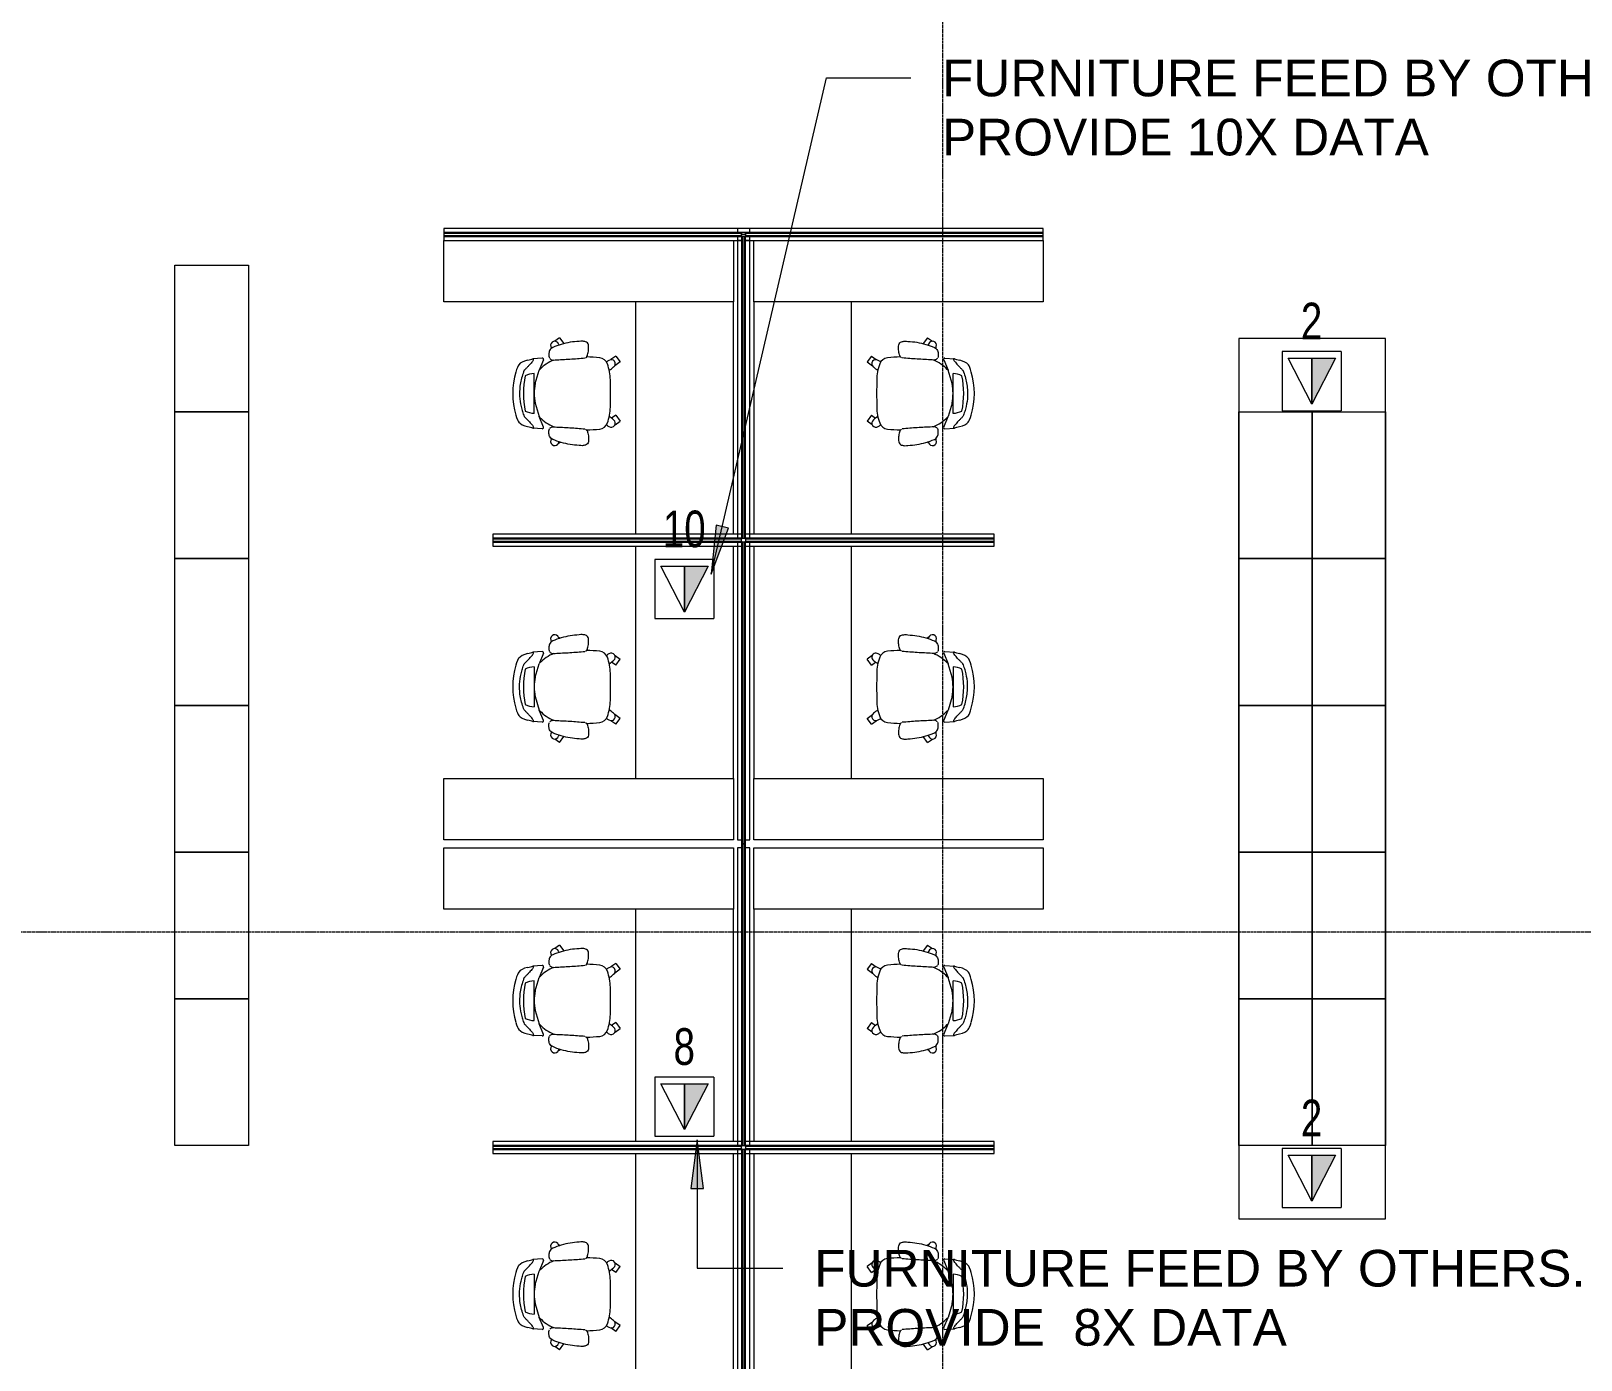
# Model space of a CAD drawing. Header units: inches. Extents: x -1205 to 1409, y -1117 to 895.
# Drawn here: x -568.6 to -188.3, y 169.6 to 495.6 of the extents above; entities that cross this region are included whole.
import ezdxf

# ---------------------------------------------------------------- set-up
doc = ezdxf.new("R2010")
doc.units = ezdxf.units.IN
doc.header["$MEASUREMENT"] = 0
doc.linetypes.add('Grid Line 1_4_', pattern=[0.4375, 0.25, -0.0625, 0.0625, -0.0625])
for name, color, linetype, lineweight in [('A-ANNO-NOTE', 131, 'Continuous', 9), ('G-ANNO-TEXT', 231, 'Continuous', 9), ('I-FURN', 30, 'Continuous', 9), ('Q-CASE', 31, 'Continuous', 9), ('S-GRID', 1, 'Continuous', 9)]:
    doc.layers.add(name, color=color, linetype=linetype, lineweight=lineweight)
doc.styles.add('Arial_1', font='arial.ttf', dxfattribs={"width": 0.75, "height": 9})
doc.styles.add('Arial_3', font='arial.ttf', dxfattribs={"height": 9})

# ---------------------------------------------------------------- blocks, each defined once
blk = doc.blocks.new('Workstation 3D - Workstation 3D-5467604-8TH FLOOR TELECOM PLAN')
at = {"layer": 'I-FURN', "color": 53}
for p, q in [((28.5, -12), (28.5, 59)), ((28.5, 59), (43.5, 59)), ((43.5, 59), (43.5, -12)), ((-30.5, 47), (-31.5, 47)), ((-31.5, 47), (-31.5, -14)), ((-30.25, 47), (-30.5, 47)), ((-30.5, 47), (-30.5, -14.25)), ((-29.75, 47), (-30.25, 47)), ((-30.25, 47), (-30.25, -14)), ((-29.75, -14), (-29.75, 47)), ((-29.5, 47), (-29.75, 47)), ((-29.5, -14), (-29.5, 47)), ((-28.5, 47), (-29.5, 47)), ((-28.5, -13), (-28.5, 47)), ((-2.65, 34.88), (-2.5, 37.23)), ((-2.26, 34.6), (0.31, 35.68)), ((3.6, 36.65), (0.31, 35.68)), ((1.11, 36.91), (10.89, 36.91)), ((8.4, 36.65), (11.69, 35.68)), ((14.21, 34.62), (11.69, 35.68)), ((14.65, 34.88), (14.5, 37.23)), ((-6.23, 30.93), (-5.94, 30.52)), ((19.66, 30.65), (18.21, 29.6)), ((19.66, 30.65), (18.8, 31.83)), ((-1.69, 17.04), (-0.79, 15.8)), ((0.66, 16.86), (-0.79, 15.8)), ((0.66, 16.86), (-0.08, 17.88)), ((13.72, 15.8), (12.77, 17.11)), ((15.17, 16.85), (13.72, 15.8)), ((15.17, 16.85), (14.29, 18.07)), ((28.5, 12), (-28.5, 12)), ((-31.5, -15), (-31.5, -16)), ((-30.5, -14.75), (-30.5, -15)), ((-30.5, -15), (-30.25, -15)), ((-30.25, -14), (-29.75, -14)), ((-29.75, -15), (45, -15)), ((45, -14), (-29.5, -14)), ((-29.5, -14.25), (-29.5, -14.75)), ((44.5, -14.25), (-29.5, -14.25)), ((-29.5, -14.75), (44.5, -14.75)), ((-28.5, -12), (28.5, -12)), ((43.5, -13), (-28.5, -13)), ((43.5, -12), (28.5, -12)), ((43.5, -14), (43.5, -13)), ((43.5, -16), (43.5, -15)), ((44.5, -14.75), (44.5, -14.25)), ((45, -14.25), (45, -14)), ((45, -15), (45, -14.75)), ((-31.5, -16), (-30.5, -16)), ((-29.5, -16), (43.5, -16))]:
    blk.add_line(p, q, dxfattribs=at)
for centre, radius, start, end in [((6.54, 36.68), 5.43, 153.919, 177.5258), ((5.99, 18.6), 20.92, 77.9805, 101.9468), ((5.46, 36.68), 5.43, 2.4742, 26.0163), ((-2.35, 34.88), 0.299, 180, 297.7893), ((6.8, 28.48), 9.67, 133.6094, 158.2559), ((2.53, 33.61), 3.04, 136.9863, 142.0953), ((6, 25.07), 11.82, 78.2823, 101.7177), ((9.47, 33.61), 3.04, 37.9047, 43.0137), ((5.2, 28.48), 9.67, 21.7801, 46.3906), ((14.35, 34.88), 0.299, 242.2107, 0), ((-5.8, 31.84), 1, 72.0046, 251.9831), ((-0.13, 45.84), 16.11, 248.1926, 249.1641), ((-9.44, 17.17), 16.11, 74.2063, 75.8105), ((21.44, 17.17), 16.11, 104.1895, 105.8082), ((17.8, 31.84), 1, 287.9954, 107.9954), ((12.13, 45.84), 16.11, 290.8253, 291.8014), ((41.47, 25.44), 44.45, 181.8257, 185.9993), ((-29.47, 25.44), 44.45, 354.0007, 358.1762), ((-0.48, 21.04), 2.27, 185.9993, 250.0007), ((11.53, 9.97), 16.11, 145.3177, 147.8075), ((12.48, 21.04), 2.27, 289.9993, 354.0007), ((0.47, 9.97), 16.11, 32.1925, 34.6823), ((-1.29, 17.96), 1, 144.0015, 324.0015), ((2.88, 30.25), 12.08, 250.0007, 268.9016), ((-12.86, 27.69), 16.11, 320.1956, 324.991), ((6, 193.18), 175.03, 268.9016, 271.0984), ((9.12, 30.25), 12.08, 271.0984, 289.9993), ((24.86, 27.69), 16.11, 215.009, 219.8044), ((13.29, 17.96), 1, 215.9985, 35.9985)]:
    blk.add_arc(centre, radius, start, end, dxfattribs=at)
for centre, major_axis, ratio, start_param, end_param in [((6, 26.48), (-17.15, 0), 0.912367, 4.40136, 5.026573), ((0.86, 53.4), (3.51, 16.55), 0.017492, 3.360979, 3.598151), ((8.73, 16.87), (-9.2, 24.13), 0.265011, 0.099323, 0.367123), ((1.08, 41.17), (2.19, 0.61), 0.13132, 1.709994, 2.907856), ((10.92, 41.18), (-2.19, 0.62), 0.126478, 3.441097, 4.597438), ((3.93, 16.63), (8.52, 24.38), 0.258653, 5.910526, 6.182415), ((10.89, 53.34), (-3.75, 16.5), 0.012487, 2.68195, 2.921986), ((2.77, 43.08), (5.26, 6.07), 0.093478, 2.942412, 3.337732), ((9.13, 43), (-5.36, 5.98), 0.09349, 2.943874, 3.3392)]:
    blk.add_ellipse(centre, major_axis=major_axis, ratio=ratio, start_param=start_param, end_param=end_param, dxfattribs=at)
for points, knots in [([(0.33, 39.32), (0.14, 39.12), (-0.24, 38.75), (-0.93, 38.07), (-1.52, 37.54), (-2, 37.18), (-2.19, 37.07), (-2.28, 37.03)], [-1, -1, -1, -1, -0.833333, -0.666667, -0.333333, -0.166667, 0, 0, 0, 0]), ([(11.67, 39.32), (11.17, 39.52), (10.16, 39.87), (8.59, 40.26), (6.98, 40.46), (5.02, 40.49), (3.19, 40.23), (1.53, 39.77), (0.73, 39.48), (0.33, 39.32)], [-1, -1, -1, -1, -0.861111, -0.722222, -0.583333, -0.444444, -0.222222, -0.111111, 0, 0, 0, 0]), ([(14.28, 37.03), (14.19, 37.07), (14, 37.18), (13.52, 37.54), (12.93, 38.07), (12.24, 38.75), (11.86, 39.12), (11.67, 39.32)], [-1, -1, -1, -1, -0.833333, -0.666667, -0.333333, -0.166667, 0, 0, 0, 0]), ([(-6.76, 25.84), (-6.73, 26.58), (-6.58, 28.06), (-6.08, 30.23), (-5.57, 31.64), (-5.27, 32.32)], [3.1822403, 3.1822403, 3.1822403, 3.1822403, 3.3042578, 3.427853, 3.5514483, 3.5514483, 3.5514483, 3.5514483]), ([(-2.23, 31.75), (-2.28, 30.53), (-2.41, 28.09), (-2.59, 25.64), (-2.69, 24.41)], [0.04328253, 0.04328253, 0.04328253, 0.04328253, 0.06236378, 0.08167587, 0.08167587, 0.08167587, 0.08167587]), ([(-2.59, 33.07), (-2.41, 32.9), (-2.16, 32.47), (-2.17, 31.97), (-2.23, 31.75)], [-0.815548, -0.815548, -0.815548, -0.815548, -0.244346, 0.287587, 0.287587, 0.287587, 0.287587]), ([(14.59, 33.07), (14.41, 32.9), (14.16, 32.47), (14.17, 31.97), (14.23, 31.75)], [-0.815548, -0.815548, -0.815548, -0.815548, -0.244346, 0.287587, 0.287587, 0.287587, 0.287587]), ([(14.23, 31.75), (14.28, 30.53), (14.41, 28.09), (14.59, 25.64), (14.69, 24.41)], [0.04328253, 0.04328253, 0.04328253, 0.04328253, 0.06236378, 0.08167587, 0.08167587, 0.08167587, 0.08167587]), ([(18.76, 25.84), (18.73, 26.58), (18.58, 28.06), (18.08, 30.23), (17.57, 31.64), (17.27, 32.32)], [3.1822403, 3.1822403, 3.1822403, 3.1822403, 3.3042578, 3.427853, 3.5514483, 3.5514483, 3.5514483, 3.5514483]), ([(-6.68, 24.26), (-6.76, 24.52), (-6.86, 25.05), (-6.81, 25.59), (-6.76, 25.84)], [2.8426875, 2.8426875, 2.8426875, 2.8426875, 3.098779, 3.34545, 3.34545, 3.34545, 3.34545]), ([(18.68, 24.26), (18.76, 24.52), (18.86, 25.05), (18.81, 25.59), (18.76, 25.84)], [2.8426875, 2.8426875, 2.8426875, 2.8426875, 3.098779, 3.34545, 3.34545, 3.34545, 3.34545])]:
    blk.add_open_spline(points, degree=3, knots=knots, dxfattribs=at)
for points in [[(-5.27, 32.32), (-5.2, 32.49), (-4.99, 32.8), (-4.68, 33.01), (-4.51, 33.08)], [(-4.51, 33.08), (-4.23, 33.2), (-3.62, 33.34), (-3, 33.25), (-2.71, 33.14)], [(16.51, 33.08), (16.23, 33.2), (15.62, 33.34), (15, 33.25), (14.71, 33.14)], [(17.27, 32.32), (17.2, 32.49), (16.99, 32.8), (16.68, 33.01), (16.51, 33.08)], [(-5.88, 23.58), (-6.06, 23.61), (-6.42, 23.76), (-6.63, 24.09), (-6.68, 24.26)], [(-3.48, 23.75), (-3.87, 23.64), (-4.67, 23.5), (-5.48, 23.53), (-5.88, 23.58)], [(-2.76, 24.24), (-2.85, 24.12), (-3.07, 23.92), (-3.34, 23.79), (-3.48, 23.75)], [(14.76, 24.24), (14.85, 24.12), (15.07, 23.92), (15.34, 23.79), (15.48, 23.75)], [(15.48, 23.75), (15.87, 23.64), (16.67, 23.5), (17.48, 23.53), (17.88, 23.58)], [(17.88, 23.58), (18.06, 23.61), (18.42, 23.76), (18.63, 24.09), (18.68, 24.26)]]:
    blk.add_open_spline(points, degree=3, dxfattribs=at)
blk = doc.blocks.new('Workstation 3D - Workstation 3D-5467613-8TH FLOOR TELECOM PLAN')
at = {"layer": 'I-FURN', "color": 53}
for p, q in [((-31.5, 16), (-31.5, 15)), ((-30.5, 16), (-31.5, 16)), ((43.5, 16), (-29.5, 16)), ((43.5, 15), (43.5, 16)), ((44.5, 16), (43.5, 16)), ((43.5, 16), (43.5, 15)), ((46.5, 16), (45.5, 16)), ((46.5, -59), (46.5, 16)), ((-31.5, 14), (-31.5, -47)), ((-30.5, 15), (-30.5, 14.75)), ((-30.25, 15), (-30.5, 15)), ((-30.5, 14.25), (-30.5, -47)), ((-30.25, 14), (-30.25, -47)), ((-29.75, 14), (-30.25, 14)), ((44.75, 15), (-29.75, 15)), ((-29.75, -47), (-29.75, 14)), ((44.5, 14.75), (-29.5, 14.75)), ((-29.5, 14.75), (-29.5, 14.25)), ((-29.5, 14.25), (44.5, 14.25)), ((-29.5, -47), (-29.5, 14)), ((-29.5, 14), (44.75, 14)), ((-28.5, -47), (-28.5, 13)), ((-28.5, 13), (43.5, 13)), ((28.5, 12), (-28.5, 12)), ((28.5, -59), (28.5, 12)), ((28.5, 12), (43.5, 12)), ((43.5, 13), (43.5, 14)), ((43.5, 14), (43.5, -59)), ((43.5, 12), (43.5, -59)), ((44.5, 15), (44.5, 14.75)), ((44.75, 15), (44.5, 15)), ((44.5, 14.25), (44.5, 14.75)), ((44.5, 14.25), (44.5, -59)), ((45.25, 14), (44.75, 14)), ((44.75, 14), (44.75, -59)), ((45, 14), (45, 15)), ((45.5, 15), (45.25, 15)), ((45.25, -59), (45.25, 14)), ((45.5, -59), (45.5, 15)), ((-28.5, -12), (28.5, -12)), ((-1.69, -17.04), (-0.79, -15.8)), ((0.66, -16.86), (-0.79, -15.8)), ((0.66, -16.86), (-0.08, -17.88)), ((13.72, -15.8), (12.77, -17.11)), ((15.17, -16.85), (13.72, -15.8)), ((15.17, -16.85), (14.29, -18.07)), ((19.66, -30.65), (18.21, -29.6)), ((-6.23, -30.93), (-5.94, -30.52)), ((19.66, -30.65), (18.8, -31.83)), ((-2.65, -34.88), (-2.5, -37.23)), ((-2.26, -34.6), (0.31, -35.68)), ((3.6, -36.65), (0.31, -35.68)), ((1.11, -36.91), (10.89, -36.91)), ((8.4, -36.65), (11.69, -35.68)), ((14.21, -34.62), (11.69, -35.68)), ((14.65, -34.88), (14.5, -37.23)), ((-31.5, -47), (-30.5, -47)), ((-30.5, -47), (-30.25, -47)), ((-30.25, -47), (-29.75, -47)), ((-29.75, -47), (-29.5, -47)), ((-29.5, -47), (-28.5, -47)), ((43.5, -59), (28.5, -59)), ((43.5, -59), (44.5, -59)), ((44.5, -59), (44.75, -59)), ((44.75, -59), (45.25, -59)), ((45.25, -59), (45.5, -59)), ((45.5, -59), (46.5, -59))]:
    blk.add_line(p, q, dxfattribs=at)
for centre, radius, start, end in [((-0.48, -21.04), 2.27, 109.9993, 174.0007), ((-1.29, -17.96), 1, 35.9985, 215.9985), ((11.53, -9.97), 16.11, 212.1925, 214.6823), ((2.88, -30.25), 12.08, 91.0984, 109.9993), ((-12.86, -27.69), 16.11, 35.009, 39.8044), ((6, -193.18), 175.03, 88.9016, 91.0984), ((9.12, -30.25), 12.08, 70.0007, 88.9016), ((24.86, -27.69), 16.11, 140.1956, 144.991), ((13.29, -17.96), 1, 324.0015, 144.0015), ((12.48, -21.04), 2.27, 5.9993, 70.0007), ((0.47, -9.97), 16.11, 325.3177, 327.8075), ((41.47, -25.44), 44.45, 174.0007, 178.1743), ((-29.47, -25.44), 44.45, 1.8238, 5.9993), ((-5.8, -31.84), 1, 108.0169, 287.9954), ((-0.13, -45.84), 16.11, 110.8359, 111.8074), ((-9.44, -17.17), 16.11, 284.1895, 285.7937), ((6.8, -28.48), 9.67, 201.7441, 226.3906), ((5.2, -28.48), 9.67, 313.6094, 338.2199), ((21.44, -17.17), 16.11, 254.1918, 255.8105), ((17.8, -31.84), 1, 252.0046, 72.0046), ((12.13, -45.84), 16.11, 68.1986, 69.1747), ((-2.35, -34.88), 0.299, 62.2107, 180), ((2.53, -33.61), 3.04, 217.9047, 223.0137), ((6.54, -36.68), 5.43, 182.4742, 206.081), ((6, -25.07), 11.82, 258.2823, 281.7177), ((5.46, -36.68), 5.43, 333.9837, 357.5258), ((9.47, -33.61), 3.04, 316.9863, 322.0953), ((14.35, -34.88), 0.299, 360, 117.7893), ((5.99, -18.6), 20.92, 258.0532, 282.0195)]:
    blk.add_arc(centre, radius, start, end, dxfattribs=at)
for centre, major_axis, ratio, start_param, end_param in [((2.77, -43.08), (-5.26, 6.07), 0.093478, 6.087046, 6.482366), ((0.86, -53.4), (-3.51, 16.55), 0.017492, 5.826627, 6.063799), ((10.89, -53.34), (3.75, 16.5), 0.012487, 0.219606, 0.459643), ((9.13, -43), (5.36, 5.98), 0.09349, 6.085578, 6.480904), ((8.73, -16.87), (9.2, 24.13), 0.265011, 2.77447, 3.04227), ((1.08, -41.17), (-2.19, 0.61), 0.13132, 0.233737, 1.431598), ((6, -26.48), (17.15, 0), 0.912367, 4.398205, 5.023418), ((10.92, -41.18), (2.19, 0.62), 0.126478, 4.827339, 5.983681), ((3.93, -16.63), (-8.52, 24.38), 0.258653, 3.242363, 3.514252)]:
    blk.add_ellipse(centre, major_axis=major_axis, ratio=ratio, start_param=start_param, end_param=end_param, dxfattribs=at)
for points, knots in [([(-6.68, -24.26), (-6.76, -24.52), (-6.86, -25.05), (-6.81, -25.59), (-6.76, -25.84)], [2.8426875, 2.8426875, 2.8426875, 2.8426875, 3.098779, 3.34545, 3.34545, 3.34545, 3.34545]), ([(-6.76, -25.84), (-6.73, -26.58), (-6.58, -28.06), (-6.08, -30.23), (-5.57, -31.64), (-5.27, -32.32)], [3.1822403, 3.1822403, 3.1822403, 3.1822403, 3.3042578, 3.427853, 3.5514483, 3.5514483, 3.5514483, 3.5514483]), ([(-2.23, -31.75), (-2.28, -30.53), (-2.41, -28.09), (-2.59, -25.64), (-2.69, -24.41)], [0.04328253, 0.04328253, 0.04328253, 0.04328253, 0.06236378, 0.08167587, 0.08167587, 0.08167587, 0.08167587]), ([(14.23, -31.75), (14.28, -30.53), (14.41, -28.09), (14.59, -25.64), (14.69, -24.41)], [0.04328253, 0.04328253, 0.04328253, 0.04328253, 0.06236378, 0.08167587, 0.08167587, 0.08167587, 0.08167587]), ([(18.76, -25.84), (18.73, -26.58), (18.58, -28.06), (18.08, -30.23), (17.57, -31.64), (17.27, -32.32)], [3.1822403, 3.1822403, 3.1822403, 3.1822403, 3.3042578, 3.427853, 3.5514483, 3.5514483, 3.5514483, 3.5514483]), ([(18.68, -24.26), (18.76, -24.52), (18.86, -25.05), (18.81, -25.59), (18.76, -25.84)], [2.8426875, 2.8426875, 2.8426875, 2.8426875, 3.098779, 3.34545, 3.34545, 3.34545, 3.34545]), ([(-2.59, -33.07), (-2.41, -32.9), (-2.16, -32.47), (-2.17, -31.97), (-2.23, -31.75)], [-0.815548, -0.815548, -0.815548, -0.815548, -0.244346, 0.287587, 0.287587, 0.287587, 0.287587]), ([(14.59, -33.07), (14.41, -32.9), (14.16, -32.47), (14.17, -31.97), (14.23, -31.75)], [-0.815548, -0.815548, -0.815548, -0.815548, -0.244346, 0.287587, 0.287587, 0.287587, 0.287587]), ([(0.33, -39.32), (0.14, -39.12), (-0.24, -38.75), (-0.93, -38.07), (-1.52, -37.54), (-2, -37.18), (-2.19, -37.07), (-2.28, -37.03)], [-1, -1, -1, -1, -0.833333, -0.666667, -0.333333, -0.166667, 0, 0, 0, 0]), ([(14.28, -37.03), (14.19, -37.07), (14, -37.18), (13.52, -37.54), (12.93, -38.07), (12.24, -38.75), (11.86, -39.12), (11.67, -39.32)], [-1, -1, -1, -1, -0.833333, -0.666667, -0.333333, -0.166667, 0, 0, 0, 0]), ([(11.67, -39.32), (11.17, -39.52), (10.16, -39.87), (8.59, -40.26), (6.98, -40.46), (5.02, -40.49), (3.19, -40.23), (1.53, -39.77), (0.73, -39.48), (0.33, -39.32)], [-1, -1, -1, -1, -0.861111, -0.722222, -0.583333, -0.444444, -0.222222, -0.111111, 0, 0, 0, 0])]:
    blk.add_open_spline(points, degree=3, knots=knots, dxfattribs=at)
for points in [[(-5.88, -23.58), (-6.06, -23.61), (-6.42, -23.76), (-6.63, -24.09), (-6.68, -24.26)], [(-3.48, -23.75), (-3.87, -23.64), (-4.67, -23.5), (-5.48, -23.53), (-5.88, -23.58)], [(-2.76, -24.24), (-2.85, -24.12), (-3.07, -23.92), (-3.34, -23.79), (-3.48, -23.75)], [(14.76, -24.24), (14.85, -24.12), (15.07, -23.92), (15.34, -23.79), (15.48, -23.75)], [(15.48, -23.75), (15.87, -23.64), (16.67, -23.5), (17.48, -23.53), (17.88, -23.58)], [(17.88, -23.58), (18.06, -23.61), (18.42, -23.76), (18.63, -24.09), (18.68, -24.26)], [(-5.27, -32.32), (-5.2, -32.49), (-4.99, -32.8), (-4.68, -33.01), (-4.51, -33.08)], [(-4.51, -33.08), (-4.23, -33.2), (-3.62, -33.34), (-3, -33.25), (-2.71, -33.14)], [(16.51, -33.08), (16.23, -33.2), (15.62, -33.34), (15, -33.25), (14.71, -33.14)], [(17.27, -32.32), (17.2, -32.49), (16.99, -32.8), (16.68, -33.01), (16.51, -33.08)]]:
    blk.add_open_spline(points, degree=3, dxfattribs=at)
blk = doc.blocks.new('Workstation 3D - Workstation 3D-5467602-8TH FLOOR TELECOM PLAN')
at = {"layer": 'I-FURN', "color": 53}
for p, q in [((-31.5, 16), (-31.5, 15)), ((-30.5, 16), (-31.5, 16)), ((43.5, 16), (-29.5, 16)), ((43.5, 15), (43.5, 16)), ((-31.5, 14), (-31.5, -47)), ((-30.5, 15), (-30.5, 14.75)), ((-30.25, 15), (-30.5, 15)), ((-30.5, 14.25), (-30.5, -47)), ((-30.25, 14), (-30.25, -47)), ((-29.75, 14), (-30.25, 14)), ((45, 15), (-29.75, 15)), ((-29.75, -47), (-29.75, 14)), ((44.5, 14.75), (-29.5, 14.75)), ((-29.5, 14.75), (-29.5, 14.25)), ((-29.5, 14.25), (44.5, 14.25)), ((-29.5, -47), (-29.5, 14)), ((-29.5, 14), (45, 14)), ((-28.5, -47), (-28.5, 13)), ((-28.5, 13), (43.5, 13)), ((28.5, 12), (-28.5, 12)), ((28.5, -59), (28.5, 12)), ((28.5, 12), (43.5, 12)), ((43.5, 13), (43.5, 14)), ((43.5, 12), (43.5, -59)), ((44.5, 14.25), (44.5, 14.75)), ((45, 14.75), (45, 15)), ((45, 14), (45, 14.25)), ((-28.5, -12), (28.5, -12)), ((-1.69, -17.04), (-0.79, -15.8)), ((0.66, -16.86), (-0.79, -15.8)), ((0.66, -16.86), (-0.08, -17.88)), ((13.72, -15.8), (12.77, -17.11)), ((15.17, -16.85), (13.72, -15.8)), ((15.17, -16.85), (14.29, -18.07)), ((19.66, -30.65), (18.21, -29.6)), ((-6.23, -30.93), (-5.94, -30.52)), ((19.66, -30.65), (18.8, -31.83)), ((-2.65, -34.88), (-2.5, -37.23)), ((-2.26, -34.6), (0.31, -35.68)), ((3.6, -36.65), (0.31, -35.68)), ((1.11, -36.91), (10.89, -36.91)), ((8.4, -36.65), (11.69, -35.68)), ((14.21, -34.62), (11.69, -35.68)), ((14.65, -34.88), (14.5, -37.23)), ((-31.5, -47), (-30.5, -47)), ((-30.5, -47), (-30.25, -47)), ((-30.25, -47), (-29.75, -47)), ((-29.75, -47), (-29.5, -47)), ((-29.5, -47), (-28.5, -47)), ((43.5, -59), (28.5, -59))]:
    blk.add_line(p, q, dxfattribs=at)
for centre, radius, start, end in [((-0.48, -21.04), 2.27, 109.9993, 174.0007), ((-1.29, -17.96), 1, 35.9985, 215.9985), ((11.53, -9.97), 16.11, 212.1925, 214.6823), ((2.88, -30.25), 12.08, 91.0984, 109.9993), ((-12.86, -27.69), 16.11, 35.009, 39.8044), ((6, -193.18), 175.03, 88.9016, 91.0984), ((9.12, -30.25), 12.08, 70.0007, 88.9016), ((24.86, -27.69), 16.11, 140.1956, 144.991), ((13.29, -17.96), 1, 324.0015, 144.0015), ((12.48, -21.04), 2.27, 5.9993, 70.0007), ((0.47, -9.97), 16.11, 325.3177, 327.8075), ((41.47, -25.44), 44.45, 174.0007, 178.1743), ((-29.47, -25.44), 44.45, 1.8238, 5.9993), ((-5.8, -31.84), 1, 108.0169, 287.9954), ((-0.13, -45.84), 16.11, 110.8359, 111.8074), ((-9.44, -17.17), 16.11, 284.1895, 285.7937), ((6.8, -28.48), 9.67, 201.7441, 226.3906), ((5.2, -28.48), 9.67, 313.6094, 338.2199), ((21.44, -17.17), 16.11, 254.1918, 255.8105), ((17.8, -31.84), 1, 252.0046, 72.0046), ((12.13, -45.84), 16.11, 68.1986, 69.1747), ((-2.35, -34.88), 0.299, 62.2107, 180), ((2.53, -33.61), 3.04, 217.9047, 223.0137), ((6.54, -36.68), 5.43, 182.4742, 206.081), ((6, -25.07), 11.82, 258.2823, 281.7177), ((5.46, -36.68), 5.43, 333.9837, 357.5258), ((9.47, -33.61), 3.04, 316.9863, 322.0953), ((14.35, -34.88), 0.299, 360, 117.7893), ((5.99, -18.6), 20.92, 258.0532, 282.0195)]:
    blk.add_arc(centre, radius, start, end, dxfattribs=at)
for centre, major_axis, ratio, start_param, end_param in [((2.77, -43.08), (-5.26, 6.07), 0.093478, 6.087046, 6.482366), ((0.86, -53.4), (-3.51, 16.55), 0.017492, 5.826627, 6.063799), ((10.89, -53.34), (3.75, 16.5), 0.012487, 0.219606, 0.459643), ((9.13, -43), (5.36, 5.98), 0.09349, 6.085578, 6.480904), ((8.73, -16.87), (9.2, 24.13), 0.265011, 2.77447, 3.04227), ((1.08, -41.17), (-2.19, 0.61), 0.13132, 0.233737, 1.431598), ((6, -26.48), (17.15, 0), 0.912367, 4.398205, 5.023418), ((10.92, -41.18), (2.19, 0.62), 0.126478, 4.827339, 5.983681), ((3.93, -16.63), (-8.52, 24.38), 0.258653, 3.242363, 3.514252)]:
    blk.add_ellipse(centre, major_axis=major_axis, ratio=ratio, start_param=start_param, end_param=end_param, dxfattribs=at)
for points, knots in [([(-6.68, -24.26), (-6.76, -24.52), (-6.86, -25.05), (-6.81, -25.59), (-6.76, -25.84)], [2.8426875, 2.8426875, 2.8426875, 2.8426875, 3.098779, 3.34545, 3.34545, 3.34545, 3.34545]), ([(-6.76, -25.84), (-6.73, -26.58), (-6.58, -28.06), (-6.08, -30.23), (-5.57, -31.64), (-5.27, -32.32)], [3.1822403, 3.1822403, 3.1822403, 3.1822403, 3.3042578, 3.427853, 3.5514483, 3.5514483, 3.5514483, 3.5514483]), ([(-2.23, -31.75), (-2.28, -30.53), (-2.41, -28.09), (-2.59, -25.64), (-2.69, -24.41)], [0.04328253, 0.04328253, 0.04328253, 0.04328253, 0.06236378, 0.08167587, 0.08167587, 0.08167587, 0.08167587]), ([(14.23, -31.75), (14.28, -30.53), (14.41, -28.09), (14.59, -25.64), (14.69, -24.41)], [0.04328253, 0.04328253, 0.04328253, 0.04328253, 0.06236378, 0.08167587, 0.08167587, 0.08167587, 0.08167587]), ([(18.76, -25.84), (18.73, -26.58), (18.58, -28.06), (18.08, -30.23), (17.57, -31.64), (17.27, -32.32)], [3.1822403, 3.1822403, 3.1822403, 3.1822403, 3.3042578, 3.427853, 3.5514483, 3.5514483, 3.5514483, 3.5514483]), ([(18.68, -24.26), (18.76, -24.52), (18.86, -25.05), (18.81, -25.59), (18.76, -25.84)], [2.8426875, 2.8426875, 2.8426875, 2.8426875, 3.098779, 3.34545, 3.34545, 3.34545, 3.34545]), ([(-2.59, -33.07), (-2.41, -32.9), (-2.16, -32.47), (-2.17, -31.97), (-2.23, -31.75)], [-0.815548, -0.815548, -0.815548, -0.815548, -0.244346, 0.287587, 0.287587, 0.287587, 0.287587]), ([(14.59, -33.07), (14.41, -32.9), (14.16, -32.47), (14.17, -31.97), (14.23, -31.75)], [-0.815548, -0.815548, -0.815548, -0.815548, -0.244346, 0.287587, 0.287587, 0.287587, 0.287587]), ([(0.33, -39.32), (0.14, -39.12), (-0.24, -38.75), (-0.93, -38.07), (-1.52, -37.54), (-2, -37.18), (-2.19, -37.07), (-2.28, -37.03)], [-1, -1, -1, -1, -0.833333, -0.666667, -0.333333, -0.166667, 0, 0, 0, 0]), ([(14.28, -37.03), (14.19, -37.07), (14, -37.18), (13.52, -37.54), (12.93, -38.07), (12.24, -38.75), (11.86, -39.12), (11.67, -39.32)], [-1, -1, -1, -1, -0.833333, -0.666667, -0.333333, -0.166667, 0, 0, 0, 0]), ([(11.67, -39.32), (11.17, -39.52), (10.16, -39.87), (8.59, -40.26), (6.98, -40.46), (5.02, -40.49), (3.19, -40.23), (1.53, -39.77), (0.73, -39.48), (0.33, -39.32)], [-1, -1, -1, -1, -0.861111, -0.722222, -0.583333, -0.444444, -0.222222, -0.111111, 0, 0, 0, 0])]:
    blk.add_open_spline(points, degree=3, knots=knots, dxfattribs=at)
for points in [[(-5.88, -23.58), (-6.06, -23.61), (-6.42, -23.76), (-6.63, -24.09), (-6.68, -24.26)], [(-3.48, -23.75), (-3.87, -23.64), (-4.67, -23.5), (-5.48, -23.53), (-5.88, -23.58)], [(-2.76, -24.24), (-2.85, -24.12), (-3.07, -23.92), (-3.34, -23.79), (-3.48, -23.75)], [(14.76, -24.24), (14.85, -24.12), (15.07, -23.92), (15.34, -23.79), (15.48, -23.75)], [(15.48, -23.75), (15.87, -23.64), (16.67, -23.5), (17.48, -23.53), (17.88, -23.58)], [(17.88, -23.58), (18.06, -23.61), (18.42, -23.76), (18.63, -24.09), (18.68, -24.26)], [(-5.27, -32.32), (-5.2, -32.49), (-4.99, -32.8), (-4.68, -33.01), (-4.51, -33.08)], [(-4.51, -33.08), (-4.23, -33.2), (-3.62, -33.34), (-3, -33.25), (-2.71, -33.14)], [(16.51, -33.08), (16.23, -33.2), (15.62, -33.34), (15, -33.25), (14.71, -33.14)], [(17.27, -32.32), (17.2, -32.49), (16.99, -32.8), (16.68, -33.01), (16.51, -33.08)]]:
    blk.add_open_spline(points, degree=3, dxfattribs=at)
blk = doc.blocks.new('Bookshelf - 36_W x 36_H x 18_D-4197202-8TH FLOOR TELECOM PLAN')
at = {"layer": 'I-FURN', "color": 53}
for p, q in [((-18, -36), (-18, 0)), ((-18, 0), (0, 0)), ((0, 0), (0, -36)), ((0, -36), (-18, -36))]:
    blk.add_line(p, q, dxfattribs=at)
blk = doc.blocks.new('Bookshelf - 36_W x 36_H x 18_D-4182768-8TH FLOOR TELECOM PLAN')
at = {"layer": 'I-FURN', "color": 53}
for p, q in [((-18, 0), (-18, 36)), ((-18, 36), (0, 36)), ((0, 36), (0, 0)), ((0, 0), (-18, 0))]:
    blk.add_line(p, q, dxfattribs=at)
blk = doc.blocks.new('Counter Top wo Backsplash - 36_ Depth w 37_5_ H-4914704-8TH FLOOR TELECOM PLAN')
at = {"layer": 'Q-CASE'}
for p, q in [((168.74, 0), (-47.26, 0)), ((-47.26, 0), (-47.26, -36)), ((168.74, -36), (168.74, 0)), ((-47.26, -36), (168.74, -36))]:
    blk.add_line(p, q, dxfattribs=at)
blk = doc.blocks.new('Workstation 3D - Workstation 3D-5467612-8TH FLOOR TELECOM PLAN')
at = {"layer": 'I-FURN', "color": 53}
for p, q in [((28.5, -12), (28.5, 59)), ((28.5, 59), (43.5, 59)), ((44.5, 59), (43.5, 59)), ((43.5, 59), (43.5, -14)), ((43.5, 59), (43.5, -12)), ((44.75, 59), (44.5, 59)), ((44.5, 59), (44.5, -14.25)), ((45.25, 59), (44.75, 59)), ((44.75, 59), (44.75, -14)), ((45.25, -14), (45.25, 59)), ((45.5, 59), (45.25, 59)), ((45.5, -15), (45.5, 59)), ((46.5, 59), (45.5, 59)), ((46.5, -16), (46.5, 59)), ((-30.5, 47), (-31.5, 47)), ((-31.5, 47), (-31.5, -14)), ((-30.25, 47), (-30.5, 47)), ((-30.5, 47), (-30.5, -14.25)), ((-29.75, 47), (-30.25, 47)), ((-30.25, 47), (-30.25, -14)), ((-29.75, -14), (-29.75, 47)), ((-29.5, 47), (-29.75, 47)), ((-29.5, -14), (-29.5, 47)), ((-28.5, 47), (-29.5, 47)), ((-28.5, -13), (-28.5, 47)), ((-2.65, 34.88), (-2.5, 37.23)), ((-2.26, 34.6), (0.31, 35.68)), ((3.6, 36.65), (0.31, 35.68)), ((1.11, 36.91), (10.89, 36.91)), ((8.4, 36.65), (11.69, 35.68)), ((14.21, 34.62), (11.69, 35.68)), ((14.65, 34.88), (14.5, 37.23)), ((-6.23, 30.93), (-5.94, 30.52)), ((19.66, 30.65), (18.21, 29.6)), ((19.66, 30.65), (18.8, 31.83)), ((-1.69, 17.04), (-0.79, 15.8)), ((0.66, 16.86), (-0.79, 15.8)), ((0.66, 16.86), (-0.08, 17.88)), ((13.72, 15.8), (12.77, 17.11)), ((15.17, 16.85), (13.72, 15.8)), ((15.17, 16.85), (14.29, 18.07)), ((28.5, 12), (-28.5, 12)), ((-31.5, -15), (-31.5, -16)), ((-30.5, -14.75), (-30.5, -15)), ((-30.5, -15), (-30.25, -15)), ((-30.25, -14), (-29.75, -14)), ((-29.75, -15), (44.75, -15)), ((44.75, -14), (-29.5, -14)), ((-29.5, -14.25), (-29.5, -14.75)), ((44.5, -14.25), (-29.5, -14.25)), ((-29.5, -14.75), (44.5, -14.75)), ((-28.5, -12), (28.5, -12)), ((43.5, -13), (-28.5, -13)), ((43.5, -12), (28.5, -12)), ((43.5, -14), (43.5, -13)), ((43.5, -16), (43.5, -15)), ((43.5, -15), (43.5, -16)), ((44.5, -14.75), (44.5, -14.25)), ((44.5, -14.75), (44.5, -15)), ((44.5, -15), (44.75, -15)), ((44.75, -14), (45.25, -14)), ((45, -15), (45, -14)), ((45.25, -15), (45.5, -15)), ((-31.5, -16), (-30.5, -16)), ((-29.5, -16), (43.5, -16)), ((43.5, -16), (44.5, -16)), ((45.5, -16), (46.5, -16))]:
    blk.add_line(p, q, dxfattribs=at)
for centre, radius, start, end in [((6.54, 36.68), 5.43, 153.919, 177.5258), ((5.99, 18.6), 20.92, 77.9805, 101.9468), ((5.46, 36.68), 5.43, 2.4742, 26.0163), ((-2.35, 34.88), 0.299, 180, 297.7893), ((6.8, 28.48), 9.67, 133.6094, 158.2559), ((2.53, 33.61), 3.04, 136.9863, 142.0953), ((6, 25.07), 11.82, 78.2823, 101.7177), ((9.47, 33.61), 3.04, 37.9047, 43.0137), ((5.2, 28.48), 9.67, 21.7801, 46.3906), ((14.35, 34.88), 0.299, 242.2107, 0), ((-5.8, 31.84), 1, 72.0046, 251.9831), ((-0.13, 45.84), 16.11, 248.1926, 249.1641), ((-9.44, 17.17), 16.11, 74.2063, 75.8105), ((21.44, 17.17), 16.11, 104.1895, 105.8082), ((17.8, 31.84), 1, 287.9954, 107.9954), ((12.13, 45.84), 16.11, 290.8253, 291.8014), ((41.47, 25.44), 44.45, 181.8257, 185.9993), ((-29.47, 25.44), 44.45, 354.0007, 358.1762), ((-0.48, 21.04), 2.27, 185.9993, 250.0007), ((11.53, 9.97), 16.11, 145.3177, 147.8075), ((12.48, 21.04), 2.27, 289.9993, 354.0007), ((0.47, 9.97), 16.11, 32.1925, 34.6823), ((-1.29, 17.96), 1, 144.0015, 324.0015), ((2.88, 30.25), 12.08, 250.0007, 268.9016), ((-12.86, 27.69), 16.11, 320.1956, 324.991), ((6, 193.18), 175.03, 268.9016, 271.0984), ((9.12, 30.25), 12.08, 271.0984, 289.9993), ((24.86, 27.69), 16.11, 215.009, 219.8044), ((13.29, 17.96), 1, 215.9985, 35.9985)]:
    blk.add_arc(centre, radius, start, end, dxfattribs=at)
for centre, major_axis, ratio, start_param, end_param in [((6, 26.48), (-17.15, 0), 0.912367, 4.40136, 5.026573), ((0.86, 53.4), (3.51, 16.55), 0.017492, 3.360979, 3.598151), ((8.73, 16.87), (-9.2, 24.13), 0.265011, 0.099323, 0.367123), ((1.08, 41.17), (2.19, 0.61), 0.13132, 1.709994, 2.907856), ((10.92, 41.18), (-2.19, 0.62), 0.126478, 3.441097, 4.597438), ((3.93, 16.63), (8.52, 24.38), 0.258653, 5.910526, 6.182415), ((10.89, 53.34), (-3.75, 16.5), 0.012487, 2.68195, 2.921986), ((2.77, 43.08), (5.26, 6.07), 0.093478, 2.942412, 3.337732), ((9.13, 43), (-5.36, 5.98), 0.09349, 2.943874, 3.3392)]:
    blk.add_ellipse(centre, major_axis=major_axis, ratio=ratio, start_param=start_param, end_param=end_param, dxfattribs=at)
for points, knots in [([(0.33, 39.32), (0.14, 39.12), (-0.24, 38.75), (-0.93, 38.07), (-1.52, 37.54), (-2, 37.18), (-2.19, 37.07), (-2.28, 37.03)], [-1, -1, -1, -1, -0.833333, -0.666667, -0.333333, -0.166667, 0, 0, 0, 0]), ([(11.67, 39.32), (11.17, 39.52), (10.16, 39.87), (8.59, 40.26), (6.98, 40.46), (5.02, 40.49), (3.19, 40.23), (1.53, 39.77), (0.73, 39.48), (0.33, 39.32)], [-1, -1, -1, -1, -0.861111, -0.722222, -0.583333, -0.444444, -0.222222, -0.111111, 0, 0, 0, 0]), ([(14.28, 37.03), (14.19, 37.07), (14, 37.18), (13.52, 37.54), (12.93, 38.07), (12.24, 38.75), (11.86, 39.12), (11.67, 39.32)], [-1, -1, -1, -1, -0.833333, -0.666667, -0.333333, -0.166667, 0, 0, 0, 0]), ([(-6.76, 25.84), (-6.73, 26.58), (-6.58, 28.06), (-6.08, 30.23), (-5.57, 31.64), (-5.27, 32.32)], [3.1822403, 3.1822403, 3.1822403, 3.1822403, 3.3042578, 3.427853, 3.5514483, 3.5514483, 3.5514483, 3.5514483]), ([(-2.23, 31.75), (-2.28, 30.53), (-2.41, 28.09), (-2.59, 25.64), (-2.69, 24.41)], [0.04328253, 0.04328253, 0.04328253, 0.04328253, 0.06236378, 0.08167587, 0.08167587, 0.08167587, 0.08167587]), ([(-2.59, 33.07), (-2.41, 32.9), (-2.16, 32.47), (-2.17, 31.97), (-2.23, 31.75)], [-0.815548, -0.815548, -0.815548, -0.815548, -0.244346, 0.287587, 0.287587, 0.287587, 0.287587]), ([(14.59, 33.07), (14.41, 32.9), (14.16, 32.47), (14.17, 31.97), (14.23, 31.75)], [-0.815548, -0.815548, -0.815548, -0.815548, -0.244346, 0.287587, 0.287587, 0.287587, 0.287587]), ([(14.23, 31.75), (14.28, 30.53), (14.41, 28.09), (14.59, 25.64), (14.69, 24.41)], [0.04328253, 0.04328253, 0.04328253, 0.04328253, 0.06236378, 0.08167587, 0.08167587, 0.08167587, 0.08167587]), ([(18.76, 25.84), (18.73, 26.58), (18.58, 28.06), (18.08, 30.23), (17.57, 31.64), (17.27, 32.32)], [3.1822403, 3.1822403, 3.1822403, 3.1822403, 3.3042578, 3.427853, 3.5514483, 3.5514483, 3.5514483, 3.5514483]), ([(-6.68, 24.26), (-6.76, 24.52), (-6.86, 25.05), (-6.81, 25.59), (-6.76, 25.84)], [2.8426875, 2.8426875, 2.8426875, 2.8426875, 3.098779, 3.34545, 3.34545, 3.34545, 3.34545]), ([(18.68, 24.26), (18.76, 24.52), (18.86, 25.05), (18.81, 25.59), (18.76, 25.84)], [2.8426875, 2.8426875, 2.8426875, 2.8426875, 3.098779, 3.34545, 3.34545, 3.34545, 3.34545])]:
    blk.add_open_spline(points, degree=3, knots=knots, dxfattribs=at)
for points in [[(-5.27, 32.32), (-5.2, 32.49), (-4.99, 32.8), (-4.68, 33.01), (-4.51, 33.08)], [(-4.51, 33.08), (-4.23, 33.2), (-3.62, 33.34), (-3, 33.25), (-2.71, 33.14)], [(16.51, 33.08), (16.23, 33.2), (15.62, 33.34), (15, 33.25), (14.71, 33.14)], [(17.27, 32.32), (17.2, 32.49), (16.99, 32.8), (16.68, 33.01), (16.51, 33.08)], [(-5.88, 23.58), (-6.06, 23.61), (-6.42, 23.76), (-6.63, 24.09), (-6.68, 24.26)], [(-3.48, 23.75), (-3.87, 23.64), (-4.67, 23.5), (-5.48, 23.53), (-5.88, 23.58)], [(-2.76, 24.24), (-2.85, 24.12), (-3.07, 23.92), (-3.34, 23.79), (-3.48, 23.75)], [(14.76, 24.24), (14.85, 24.12), (15.07, 23.92), (15.34, 23.79), (15.48, 23.75)], [(15.48, 23.75), (15.87, 23.64), (16.67, 23.5), (17.48, 23.53), (17.88, 23.58)], [(17.88, 23.58), (18.06, 23.61), (18.42, 23.76), (18.63, 24.09), (18.68, 24.26)]]:
    blk.add_open_spline(points, degree=3, dxfattribs=at)
blk = doc.blocks.new('18433_1 - AEO NY - CENTRAL_rvt-1-8TH FLOOR TELECOM PLAN')
at = {"layer": 'S-GRID', "linetype": 'Grid Line 1_4_'}
for p, q in [((-344.82, -529.37), (-344.82, 870.85)), ((965.79, 274.51), (-931.82, 274.51))]:
    blk.add_line(p, q, dxfattribs=at)
at = {"color": 53, "lineweight": 9}
for name, p, rotation in [('Workstation 3D - Workstation 3D-5467612-8TH FLOOR TELECOM PLAN', (-408.25, 400.72), 89.99999999999942), ('Workstation 3D - Workstation 3D-5467613-8TH FLOOR TELECOM PLAN', (-379.25, 400.72), 90.0000000000006), ('Bookshelf - 36_W x 36_H x 18_D-4197202-8TH FLOOR TELECOM PLAN', (-533.25, 402.19), 180), ('Counter Top wo Backsplash - 36_ Depth w 37_5_ H-4914704-8TH FLOOR TELECOM PLAN', (-272.25, 251.48), 89.9999999999999), ('Bookshelf - 36_W x 36_H x 18_D-4197202-8TH FLOOR TELECOM PLAN', (-533.25, 366.19), 180), ('Bookshelf - 36_W x 36_H x 18_D-4197202-8TH FLOOR TELECOM PLAN', (-254.25, 366.19), 180), ('Workstation 3D - Workstation 3D-5467602-8TH FLOOR TELECOM PLAN', (-408.25, 340.72), 269.9999999999994), ('Workstation 3D - Workstation 3D-5467604-8TH FLOOR TELECOM PLAN', (-379.25, 340.72), 270.0000000000006), ('Bookshelf - 36_W x 36_H x 18_D-4197202-8TH FLOOR TELECOM PLAN', (-533.25, 330.19), 180), ('Bookshelf - 36_W x 36_H x 18_D-4197202-8TH FLOOR TELECOM PLAN', (-254.25, 330.19), 180), ('Bookshelf - 36_W x 36_H x 18_D-4197202-8TH FLOOR TELECOM PLAN', (-533.25, 294.19), 180), ('Bookshelf - 36_W x 36_H x 18_D-4197202-8TH FLOOR TELECOM PLAN', (-254.25, 294.19), 180), ('Workstation 3D - Workstation 3D-5467604-8TH FLOOR TELECOM PLAN', (-408.25, 251.72), 89.99999999999942), ('Workstation 3D - Workstation 3D-5467602-8TH FLOOR TELECOM PLAN', (-379.25, 251.72), 90.0000000000006), ('Bookshelf - 36_W x 36_H x 18_D-4197202-8TH FLOOR TELECOM PLAN', (-533.25, 258.19), 180), ('Bookshelf - 36_W x 36_H x 18_D-4197202-8TH FLOOR TELECOM PLAN', (-254.25, 258.19), 180), ('Bookshelf - 36_W x 36_H x 18_D-4197202-8TH FLOOR TELECOM PLAN', (-533.25, 222.19), 180), ('Bookshelf - 36_W x 36_H x 18_D-4197202-8TH FLOOR TELECOM PLAN', (-254.25, 222.19), 180), ('Workstation 3D - Workstation 3D-5467602-8TH FLOOR TELECOM PLAN', (-408.25, 191.72), 269.9999999999994), ('Workstation 3D - Workstation 3D-5467604-8TH FLOOR TELECOM PLAN', (-379.25, 191.72), 270.0000000000006)]:
    blk.add_blockref(name, p, dxfattribs=dict(at, rotation=rotation))
for p in [(-254.25, 366.19), (-254.25, 330.19), (-254.25, 294.19), (-254.25, 258.19), (-254.25, 222.19)]:
    blk.add_blockref('Bookshelf - 36_W x 36_H x 18_D-4182768-8TH FLOOR TELECOM PLAN', p, dxfattribs=at)

msp = doc.modelspace()

# ---------------------------------------------------------------- block references
at = {"lineweight": 5}
msp.add_blockref('18433_1 - AEO NY - CENTRAL_rvt-1-8TH FLOOR TELECOM PLAN', (0, 0), dxfattribs=at)

# ---------------------------------------------------------------- next in the draw order: hatches: boundary and pattern name
at = {"layer": 'A-ANNO-NOTE'}
for points in [[(-254.35, 404.09), (-254.35, 415.34), (-248.54, 415.34)], [(-408.25, 353.09), (-408.25, 364.34), (-402.45, 364.34)], [(-408.25, 226.09), (-408.25, 237.34), (-402.45, 237.34), (-407.4, 227.75)], [(-254.35, 208.56), (-254.35, 219.81), (-248.54, 219.81)]]:
    msp.add_hatch(color=256, dxfattribs=at).paths.add_polyline_path(points, flags=0)
at = {"layer": 'G-ANNO-TEXT'}
for points in [[(-401.67, 362.35), (-397.41, 373.68), (-400.49, 374.39)], [(-405.14, 223.62), (-406.72, 211.62), (-403.56, 211.62)]]:
    msp.add_hatch(color=7, dxfattribs=at).paths.add_polyline_path(points, flags=0)

# ---------------------------------------------------------------- next in the draw order: linework, layer by layer
at = {"layer": 'A-ANNO-NOTE'}
for p, q in [((-261.59, 416.97), (-261.59, 402.48)), ((-247.1, 416.97), (-261.59, 416.97)), ((-254.35, 404.09), (-254.35, 415.34)), ((-254.35, 415.34), (-248.54, 415.34)), ((-248.54, 415.34), (-254.35, 404.09)), ((-254.35, 415.34), (-254.35, 404.09)), ((-247.1, 416.97), (-247.1, 402.48)), ((-261.59, 402.48), (-247.1, 402.48)), ((-415.5, 365.97), (-415.5, 351.49)), ((-401.01, 365.97), (-415.5, 365.97)), ((-401.01, 365.97), (-401.01, 351.49)), ((-408.25, 353.09), (-408.25, 364.34)), ((-408.25, 364.34), (-402.45, 364.34)), ((-402.45, 364.34), (-408.25, 353.09)), ((-408.25, 364.34), (-408.25, 353.09)), ((-415.5, 351.49), (-401.01, 351.49)), ((-415.5, 238.97), (-415.5, 224.49)), ((-401.01, 238.97), (-415.5, 238.97)), ((-408.25, 226.09), (-408.25, 237.34)), ((-408.25, 237.34), (-402.45, 237.34)), ((-402.45, 237.34), (-408.25, 226.09)), ((-408.25, 237.34), (-408.25, 226.09)), ((-401.01, 238.97), (-401.01, 224.49)), ((-415.5, 224.49), (-401.01, 224.49)), ((-261.59, 221.45), (-261.59, 206.96)), ((-247.1, 221.45), (-261.59, 221.45)), ((-247.1, 221.45), (-247.1, 206.96)), ((-254.35, 208.56), (-254.35, 219.81)), ((-254.35, 219.81), (-248.54, 219.81)), ((-248.54, 219.81), (-254.35, 208.56)), ((-254.35, 219.81), (-254.35, 208.56)), ((-261.59, 206.96), (-247.1, 206.96))]:
    msp.add_line(p, q, dxfattribs=at)
at = {"layer": 'A-ANNO-NOTE', "lineweight": 20}
for p, q in [((-260.15, 415.34), (-248.54, 415.34)), ((-254.35, 404.09), (-260.15, 415.34)), ((-248.54, 415.34), (-254.35, 404.09)), ((-414.06, 364.34), (-402.45, 364.34)), ((-408.25, 353.09), (-414.06, 364.34)), ((-402.45, 364.34), (-408.25, 353.09)), ((-414.06, 237.34), (-402.45, 237.34)), ((-408.25, 226.09), (-414.06, 237.34)), ((-402.45, 237.34), (-408.25, 226.09)), ((-260.15, 219.81), (-248.54, 219.81)), ((-254.35, 208.56), (-260.15, 219.81)), ((-248.54, 219.81), (-254.35, 208.56))]:
    msp.add_line(p, q, dxfattribs=at)
at = {"layer": 'G-ANNO-TEXT', "color": 7}
for p, q in [((-401.67, 362.35), (-373.37, 484.11)), ((-373.37, 484.11), (-352.74, 484.11)), ((-400.49, 374.39), (-401.67, 362.35)), ((-401.67, 362.35), (-397.41, 373.68)), ((-397.41, 373.68), (-400.49, 374.39)), ((-405.14, 223.62), (-406.72, 211.62)), ((-403.56, 211.62), (-405.14, 223.62)), ((-405.14, 223.62), (-405.14, 192.09)), ((-406.72, 211.62), (-403.56, 211.62)), ((-405.14, 192.09), (-384.1, 192.09))]:
    msp.add_line(p, q, dxfattribs=at)

# ---------------------------------------------------------------- next in the draw order: texts
at = {"layer": 'A-ANNO-NOTE', "char_height": 9, "attachment_point": 1, "style": 'Arial_1'}
for s, insert, width in [('2', (-257.01, 428.98), 6.363), ('10', (-413.54, 377.98), 12.726), ('8', (-410.92, 250.98), 6.363), ('2', (-257.01, 233.45), 6.363)]:
    msp.add_mtext(s, dxfattribs=dict(at, insert=insert, width=width))
at = {"layer": 'G-ANNO-TEXT', "color": 7, "char_height": 9, "attachment_point": 1, "style": 'Arial_3'}
for s, insert, width in [('FURNITURE FEED BY OTHERS.', (-345.06, 488.61), 232.098), ('PROVIDE 10X DATA', (-345.06, 474.11), 146.046), ('FURNITURE FEED BY OTHERS.', (-376.42, 196.59), 232.098), ('PROVIDE  8X DATA', (-376.42, 182.09), 141.804)]:
    msp.add_mtext(s, dxfattribs=dict(at, insert=insert, width=width))

doc.saveas('drawing.dxf')
